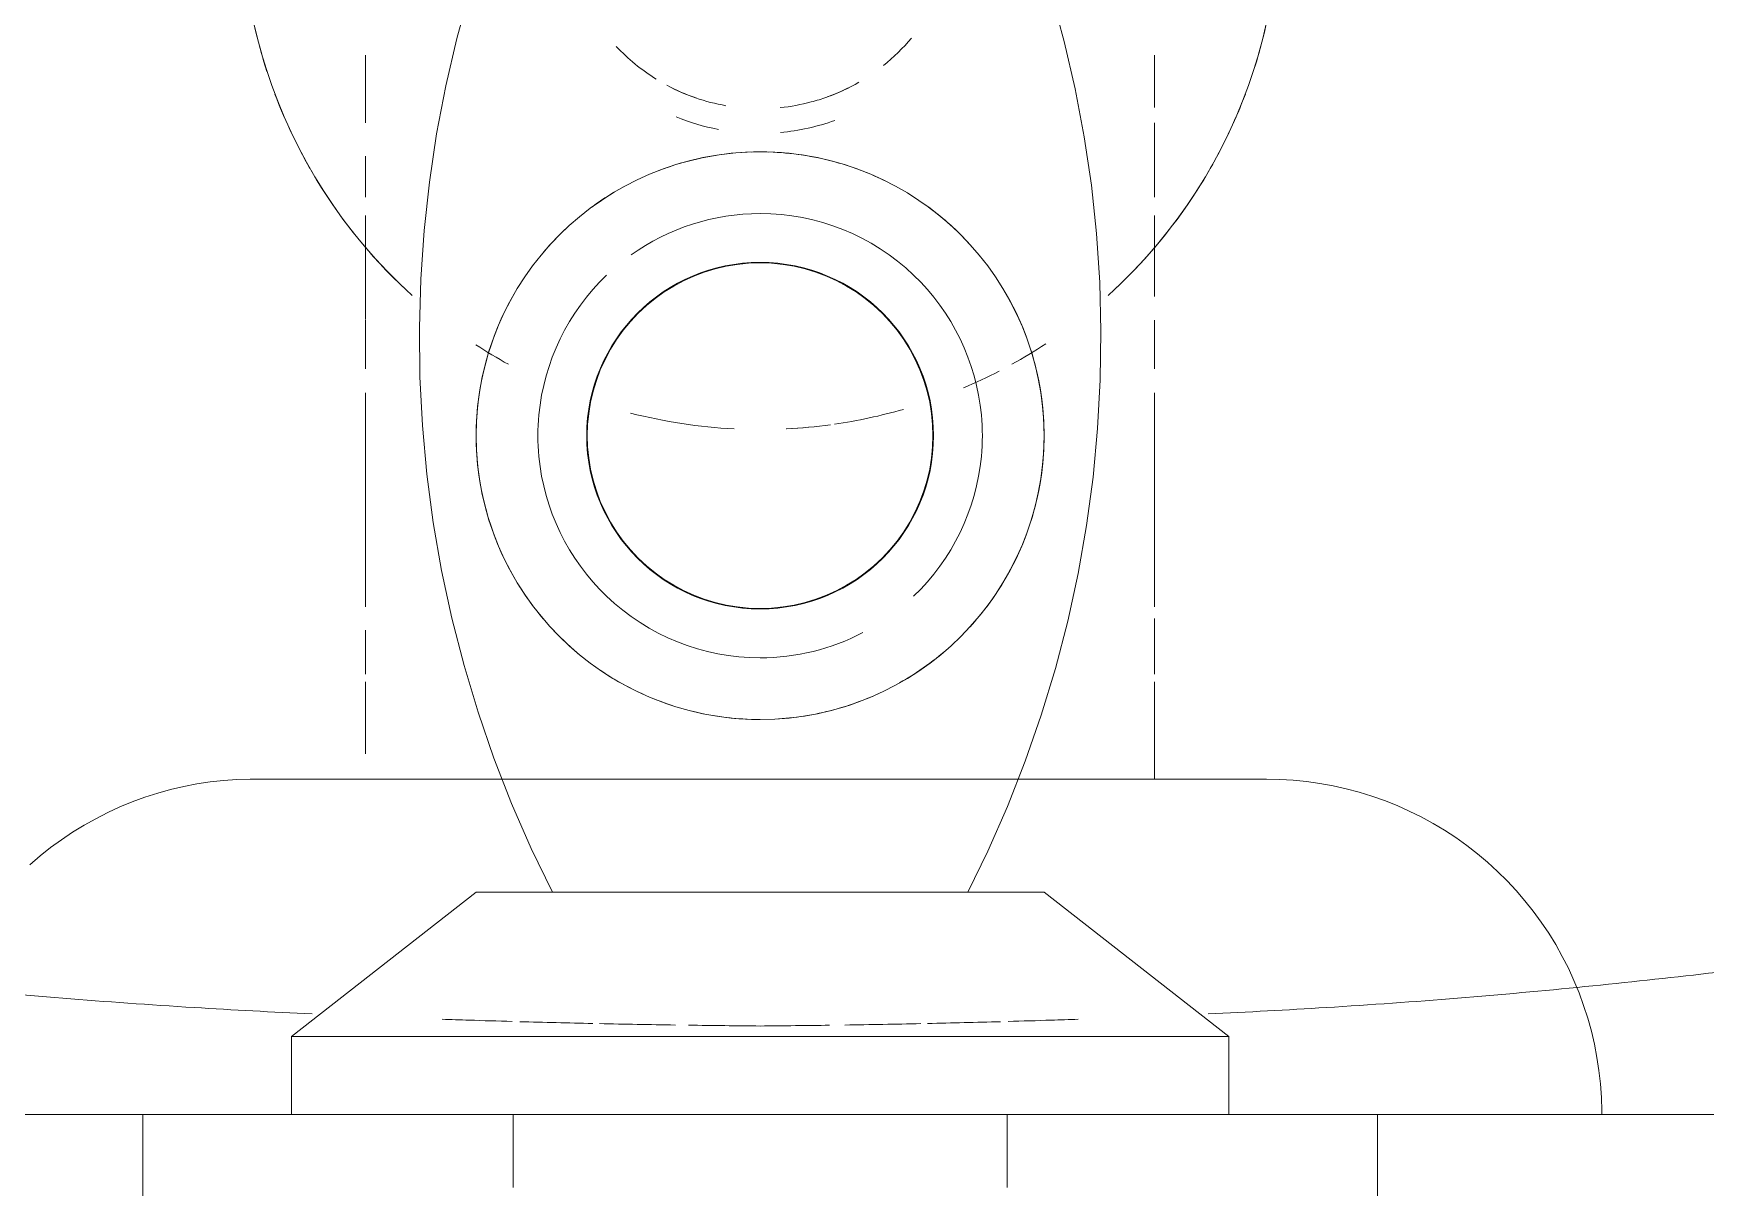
# Model space of a CAD drawing. Header units: millimetres. Extents: x -4000 to 187956, y -58990 to 162485.
# Drawn here: x 79142.4 to 79210.1, y 5546.5 to 5593.3 of the extents above; entities that cross this region are included whole.
import ezdxf

# ---------------------------------------------------------------- set-up
doc = ezdxf.new("R2010")
doc.units = ezdxf.units.MM
for name, color, linetype, lineweight in [('A-FLOR-PATT', 8, 'Continuous', 13), ('A-WALL', 113, 'Continuous', 13), ('P-SANR-FIXT', 6, 'Continuous', 9)]:
    doc.layers.add(name, color=color, linetype=linetype, lineweight=lineweight)

# ---------------------------------------------------------------- blocks, each defined once
blk = doc.blocks.new('C307 - C307-V849-0_000')
at = {"layer": 'P-SANR-FIXT', "color": 252}
for p, q in [((-25, 23.855), (-25, 0)), ((25, 0), (25, 23.855)), ((-10, 2.966), (-10, 0)), ((10, 0), (10, 2.966)), ((0, 0), (-18.977, 0)), ((18.977, 0), (0, 0)), ((-18.977, -3.149), (-13.418, -3.149)), ((13.418, -3.149), (15.778, -3.149)), ((17.532, -3.149), (18.977, -3.149)), ((-9.959, -9), (-8.132, -9)), ((-7.283, -9), (-5.957, -9)), ((-5.52, -9), (-3.158, -9)), ((-2.947, -9), (0, -9)), ((0, -9), (2.191, -9)), ((2.947, -9), (5.52, -9)), ((5.957, -9), (7.283, -9)), ((8.132, -9), (9.959, -9))]:
    blk.add_line(p, q, dxfattribs=at)
at = {"layer": 'P-SANR-FIXT', "color": 254}
for p, q in [((-29.522, 0), (-34.089, 0)), ((-29.522, 0), (-34.089, 0)), ((-25.777, 0), (-29.34, 0)), ((-17.044, 0), (-29.34, 0)), ((-25, 0), (-24.148, 0)), ((-23.463, 0), (-21.651, 0)), ((-20.662, 0), (-17.678, 0)), ((-17.103, 0), (-13.492, 0)), ((-13.657, 0), (-17.044, 0)), ((-10.568, 0), (-13.657, 0)), ((-7.347, 0), (-10.372, 0)), ((-3.702, 0), (-7.262, 0)), ((-6.74, 0), (-5, 0)), ((-5, 0), (-3.382, 0)), ((0, 0), (-2.864, 0)), ((-2.588, 0), (0, 0)), ((4.704, 0), (0, 0)), ((0, 0), (2.588, 0)), ((2.588, 0), (4.308, 0)), ((5, 0), (7.071, 0)), ((7.632, 0), (5.475, 0)), ((8.823, 0), (7.347, 0)), ((13.657, 0), (8.86, 0)), ((13.492, 0), (17.103, 0)), ((17.044, 0), (13.657, 0)), ((29.34, 0), (17.044, 0)), ((17.678, 0), (20.662, 0)), ((21.651, 0), (23.463, 0)), ((24.148, 0), (25, 0)), ((29.34, 0), (25.777, 0)), ((-32.959, -5.425), (-33.166, -4.923)), ((-23.733, -13.196), (-24.258, -13.056)), ((22.813, -13.387), (22.276, -13.469)), ((-13.283, -13.585), (-15.976, -13.585)), ((-12.245, -13.585), (-12.893, -13.585)), ((-11.577, -13.585), (-12.245, -13.585)), ((-10.891, -13.585), (-11.577, -13.585)), ((-9.529, -13.585), (-11.296, -13.585)), ((-10.188, -13.585), (-10.891, -13.585)), ((-9.468, -13.585), (-10.188, -13.585)), ((-9.664, -13.585), (-8.933, -13.585)), ((-8.733, -13.585), (-9.468, -13.585)), ((-8.933, -13.585), (-8.188, -13.585)), ((-8.188, -13.585), (-7.43, -13.585)), ((-7.43, -13.585), (-6.66, -13.585)), ((-3.217, -13.585), (-5.902, -13.585)), ((-5.089, -13.585), (-4.29, -13.585)), ((-3.217, -13.585), (-4.634, -13.585)), ((-4.29, -13.585), (-3.485, -13.585)), ((-3.485, -13.585), (-2.674, -13.585)), ((-2.674, -13.585), (-1.859, -13.585)), ((-1.094, -13.585), (-2.426, -13.585)), ((-1.094, -13.585), (-2.426, -13.585)), ((-1.859, -13.585), (-1.041, -13.585)), ((-1.041, -13.585), (-0.221, -13.585)), ((-0.221, -13.585), (0, -13.585)), ((0.221, -13.585), (0, -13.585)), ((0, -13.585), (0.82, -13.585)), ((1.403, -13.585), (0, -13.585)), ((1.403, -13.585), (0, -13.585)), ((1.041, -13.585), (0.221, -13.585)), ((0.82, -13.585), (1.639, -13.585)), ((1.859, -13.585), (1.041, -13.585)), ((1.639, -13.585), (2.455, -13.585)), ((2.455, -13.585), (3.267, -13.585)), ((3.485, -13.585), (2.674, -13.585)), ((3.267, -13.585), (4.073, -13.585)), ((4.29, -13.585), (3.485, -13.585)), ((4.073, -13.585), (4.874, -13.585)), ((4.874, -13.585), (5.666, -13.585)), ((5.666, -13.585), (6.45, -13.585)), ((6.45, -13.585), (7.223, -13.585)), ((7.223, -13.585), (7.985, -13.585)), ((7.985, -13.585), (8.733, -13.585)), ((8.933, -13.585), (8.188, -13.585)), ((8.733, -13.585), (9.468, -13.585)), ((9.664, -13.585), (8.933, -13.585)), ((10.379, -13.585), (9.664, -13.585)), ((11.296, -13.585), (9.73, -13.585)), ((11.078, -13.585), (10.379, -13.585)), ((11.759, -13.585), (11.078, -13.585)), ((12.422, -13.585), (11.759, -13.585)), ((13.064, -13.585), (12.422, -13.585)), ((15.669, -13.585), (13.283, -13.585)), ((15.976, -13.585), (15.779, -13.585)), ((21.194, -13.567), (20.651, -13.584)), ((-15.976, -37.168), (-15.976, -40.17)), ((15.976, -38.831), (15.976, -37.168)), ((15.976, -42.914), (15.976, -40.17)), ((-15.976, -40.802), (-15.976, -42.914))]:
    blk.add_line(p, q, dxfattribs=at)
at = {"layer": 'P-SANR-FIXT', "color": 50}
for p, q in [((-25, 0), (-24.148, 0)), ((-22.398, 0), (-24.104, 0)), ((-23.463, 0), (-21.651, 0)), ((-17.823, 0), (-21.156, 0)), ((-20.662, 0), (-17.678, 0)), ((-17.103, 0), (-13.492, 0)), ((-13.657, 0), (-17.044, 0)), ((-10.568, 0), (-12.054, 0)), ((-11.803, 0), (-10.34, 0)), ((-11.803, 0), (-10.34, 0)), ((-7.347, 0), (-10.372, 0)), ((-10.144, 0), (-7.098, 0)), ((-10.144, 0), (-7.098, 0)), ((-5.35, 0), (-6.748, 0)), ((-5.35, 0), (-6.731, 0)), ((-6.47, 0), (-5.152, 0)), ((-6.47, 0), (-5.152, 0)), ((-3.507, 0), (-5.215, 0)), ((-3.507, 0), (-5.215, 0)), ((-5.023, 0), (-3.383, 0)), ((-5.023, 0), (-3.383, 0)), ((0, 0), (-2.707, 0)), ((0, 0), (-2.707, 0)), ((-2.681, 0), (-2.588, 0)), ((-2.613, 0), (0, 0)), ((-2.613, 0), (0, 0)), ((4.469, 0), (0, 0)), ((4.469, 0), (0, 0)), ((0, 0), (4.307, 0)), ((0, 0), (4.307, 0)), ((5.152, 0), (6.47, 0)), ((5.152, 0), (6.47, 0)), ((6.731, 0), (5.35, 0)), ((7.347, 0), (5.35, 0)), ((7.098, 0), (8.593, 0)), ((7.098, 0), (8.593, 0)), ((8.823, 0), (7.347, 0)), ((8.631, 0), (12.5, 0)), ((8.631, 0), (12.5, 0)), ((12.771, 0), (8.86, 0)), ((13.492, 0), (17.103, 0)), ((17.044, 0), (13.657, 0)), ((17.678, 0), (20.662, 0)), ((21.156, 0), (17.823, 0)), ((21.651, 0), (23.463, 0)), ((24.104, 0), (22.398, 0)), ((24.148, 0), (25, 0)), ((-7.985, -13.585), (-8.733, -13.585)), ((-2.677, -13.585), (-3.267, -13.585)), ((2.674, -13.585), (1.859, -13.585)), ((5.089, -13.585), (4.29, -13.585))]:
    blk.add_line(p, q, dxfattribs=at)
at = {"layer": 'P-SANR-FIXT', "color": 250}
for p, q in [((-18.977, 0), (-18.977, -3.149)), ((18.977, -3.149), (18.977, 0)), ((-18.977, -3.149), (-11.5, -9)), ((-18.977, -3.149), (0, -3.149)), ((0, -3.149), (18.977, -3.149)), ((11.5, -9), (18.977, -3.149)), ((-11.5, -9), (0, -9)), ((0, -9), (11.5, -9))]:
    blk.add_line(p, q, dxfattribs=at)
at = {"layer": 'P-SANR-FIXT', "color": 253}
for p, q in [((-7.632, 0), (-13.418, 0)), ((-10, 0), (-7.071, 0)), ((-10, 0), (-7.071, 0)), ((-6.74, 0), (-3.382, 0)), ((-2.681, 0), (4.308, 0)), ((5, 0), (8.576, 0)), ((7.071, 0), (8.576, 0)), ((13.418, 0), (7.632, 0)), ((8.66, 0), (10, 0)), ((8.66, 0), (10, 0)), ((-13.418, -3.149), (-4.704, -3.149)), ((-2.961, -3.149), (0, -3.149)), ((0, -3.149), (13.418, -3.149)), ((-7.971, -9), (-6.261, -9)), ((-7.283, -9), (-5.957, -9)), ((-5.75, -9), (-4.325, -9)), ((-5.52, -9), (-4.231, -9)), ((-2.203, -9), (0, -9)), ((-2.191, -9), (0, -9)), ((0, -9), (2.191, -9)), ((0, -9), (2.203, -9)), ((2.947, -9), (5.52, -9)), ((2.976, -9), (5.75, -9)), ((5.957, -9), (7.283, -9)), ((6.261, -9), (7.971, -9)), ((-15.976, -13.585), (-15.976, -17.532)), ((-13.154, -13.585), (-15.976, -13.585)), ((-9.529, -13.585), (-11.296, -13.585)), ((11.296, -13.585), (9.73, -13.585)), ((15.976, -13.585), (13.154, -13.585)), ((20.651, -13.584), (20.504, -13.585)), ((15.976, -17.532), (15.976, -14.615)), ((-15.976, -17.832), (-15.976, -20.098)), ((15.976, -19.62), (15.976, -17.832)), ((-15.976, -20.568), (-15.976, -29.239)), ((15.976, -29.239), (15.976, -20.568)), ((-15.976, -30.203), (-15.976, -32.174)), ((15.976, -32.174), (15.976, -30.203)), ((15.976, -36.418), (15.976, -32.202)), ((-15.976, -33.134), (-15.976, -36.418))]:
    blk.add_line(p, q, dxfattribs=at)
at = {"layer": 'P-SANR-FIXT', "color": 253, "flags": 128}
for points in [[(-33.166, -4.923), (-33.352, -4.412), (-33.518, -3.895), (-33.664, -3.371), (-33.788, -2.842), (-33.891, -2.309), (-33.973, -1.772), (-34.033, -1.232), (-34.071, -0.69), (-34.088, -0.147), (-34.089, 0)], [(29.571, -10.116), (29.16, -10.47), (28.734, -10.808), (28.295, -11.129), (27.844, -11.431), (27.381, -11.716), (26.907, -11.981), (26.423, -12.228), (25.929, -12.455), (25.426, -12.662), (24.916, -12.848), (24.399, -13.015), (23.875, -13.16), (23.346, -13.284), (22.813, -13.387)], [(-24.258, -13.056), (-24.777, -12.895), (-25.289, -12.714), (-25.794, -12.513), (-26.29, -12.291), (-26.777, -12.05), (-27.254, -11.789), (-27.72, -11.51), (-28.174, -11.212), (-28.617, -10.896), (-29.046, -10.563), (-29.462, -10.213), (-29.863, -9.847), (-30.249, -9.465), (-30.62, -9.067), (-30.974, -8.656), (-31.312, -8.23), (-31.633, -7.791), (-31.935, -7.34), (-32.22, -6.877), (-32.485, -6.403), (-32.732, -5.919), (-32.959, -5.425)], [(-20.504, -13.585), (-21.047, -13.574), (-21.59, -13.541), (-22.13, -13.487), (-22.668, -13.411), (-23.203, -13.314), (-23.733, -13.196)], [(22.276, -13.469), (21.736, -13.529), (21.194, -13.567)], [(-20.504, -13.585), (-20.487, -13.585), (-20.438, -13.585), (-20.356, -13.585), (-20.242, -13.585), (-20.095, -13.585), (-19.916, -13.585), (-19.705, -13.585), (-19.463, -13.585), (-19.19, -13.585), (-18.885, -13.585), (-18.551, -13.585), (-18.187, -13.585), (-17.794, -13.585), (-17.372, -13.585), (-16.923, -13.585), (-16.446, -13.585), (-15.943, -13.585), (-15.415, -13.585), (-14.862, -13.585), (-14.285, -13.585), (-13.686, -13.585), (-13.064, -13.585), (-12.422, -13.585), (-11.759, -13.585), (-11.078, -13.585), (-10.379, -13.585), (-9.664, -13.585)], [(-12.893, -13.585), (-13.52, -13.585), (-14.126, -13.585), (-14.709, -13.585), (-15.268, -13.585), (-15.803, -13.585), (-16.313, -13.585), (-16.797, -13.585), (-17.253, -13.585), (-17.683, -13.585), (-18.084, -13.585), (-18.456, -13.585), (-18.798, -13.585), (-19.11, -13.585), (-19.392, -13.585), (-19.643, -13.585), (-19.862, -13.585), (-20.05, -13.585), (-20.206, -13.585), (-20.329, -13.585), (-20.419, -13.585), (-20.477, -13.585), (-20.503, -13.585)], [(9.468, -13.585), (10.188, -13.585), (10.891, -13.585), (11.577, -13.585), (12.245, -13.585), (12.893, -13.585), (13.52, -13.585), (14.126, -13.585), (14.709, -13.585), (15.268, -13.585), (15.803, -13.585), (16.313, -13.585), (16.797, -13.585), (17.253, -13.585), (17.683, -13.585), (18.084, -13.585), (18.456, -13.585), (18.798, -13.585), (19.11, -13.585), (19.392, -13.585), (19.643, -13.585), (19.862, -13.585), (20.05, -13.585), (20.206, -13.585), (20.329, -13.585), (20.419, -13.585), (20.477, -13.585), (20.503, -13.585)], [(20.504, -13.585), (20.487, -13.585), (20.438, -13.585), (20.356, -13.585), (20.242, -13.585), (20.095, -13.585), (19.916, -13.585), (19.705, -13.585), (19.463, -13.585), (19.19, -13.585), (18.885, -13.585), (18.551, -13.585), (18.187, -13.585), (17.794, -13.585), (17.372, -13.585), (16.923, -13.585), (16.446, -13.585), (15.943, -13.585), (15.415, -13.585), (14.862, -13.585), (14.285, -13.585), (13.686, -13.585), (13.064, -13.585)]]:
    blk.add_lwpolyline(points, dxfattribs=at)
at = {"layer": 'P-SANR-FIXT', "color": 250, "flags": 128}
for points in [[(-11.205, -47.267), (-11.8, -45.383), (-12.319, -43.475), (-12.761, -41.549), (-13.126, -39.607), (-13.414, -37.651), (-13.622, -35.686), (-13.752, -33.713), (-13.803, -31.737), (-13.775, -29.761), (-13.668, -27.787), (-13.482, -25.82), (-13.218, -23.861), (-12.875, -21.914), (-12.455, -19.983), (-11.958, -18.07), (-11.385, -16.178), (-10.736, -14.311), (-10.014, -12.471), (-9.219, -10.662), (-8.41, -9)], [(8.41, -9), (9.272, -10.778), (10.063, -12.59), (10.781, -14.432), (11.424, -16.3), (11.993, -18.194), (12.485, -20.108), (12.9, -22.04), (13.237, -23.988), (13.497, -25.947), (13.678, -27.916), (13.779, -29.889), (13.802, -31.866), (13.746, -33.842), (13.611, -35.814), (13.397, -37.779), (13.105, -39.733), (12.735, -41.675), (12.287, -43.6), (11.763, -45.506), (11.163, -47.389)]]:
    blk.add_lwpolyline(points, dxfattribs=at)
at = {"layer": 'P-SANR-FIXT', "color": 254, "flags": 128}
for points in [[(-3.267, -13.585), (-4.073, -13.585), (-4.874, -13.585), (-5.666, -13.585), (-6.45, -13.585), (-7.223, -13.585), (-7.985, -13.585)], [(-6.66, -13.585), (-5.879, -13.585), (-5.089, -13.585)], [(0, -13.585), (-0.82, -13.585), (-1.639, -13.585), (-2.455, -13.585), (-2.677, -13.585)], [(6.66, -13.585), (5.879, -13.585), (5.089, -13.585)], [(8.188, -13.585), (7.43, -13.585), (6.66, -13.585)]]:
    blk.add_lwpolyline(points, dxfattribs=at)
at = {"layer": 'P-SANR-FIXT', "color": 250}
for centre, radius, start, end in [((0, -27.5), 11.5, 90, 270), ((0, -27.5), 11.5, 270, 90), ((0, -27.5), 9, 90, 117.56864), ((0, -27.5), 9, 90, 117.56864), ((0, -27.5), 9, 46.30509, 90), ((0, -27.5), 9, 46.30509, 90), ((0, -27.5), 7.022, 90, 270), ((0, -27.5), 7.022, 270, 90), ((0, -27.5), 9, 174.64349, 185.35651), ((0, -27.5), 9, 174.64349, 185.35651), ((0, -27.5), 9, 354.64349, 5.35651), ((0, -27.5), 9, 354.64349, 5.35651), ((0, -48.75), 21, 132.17111, 192.26173), ((0, -48.75), 21, 347.73465, 47.83006), ((0, -27.5), 9, 226.30509, 270), ((0, -27.5), 9, 226.30509, 270), ((0, -27.5), 9, 270, 305.52718), ((0, -27.5), 9, 270, 305.52718)]:
    blk.add_arc(centre, radius, start, end, dxfattribs=at)
at = {"layer": 'P-SANR-FIXT', "color": 253}
for centre, radius, start, end in [((0, -27.5), 11.5, 92.93685, 105.03281), ((0, -27.5), 11.5, 76.16411, 90), ((0, -27.5), 11.5, 106.12759, 114.32277), ((0, -27.5), 11.5, 55.88224, 72.7285), ((0, -27.5), 11.5, 119.3947, 132.36024), ((0, -27.5), 11.5, 43.39928, 50.92246), ((0, -27.5), 11.5, 137.66242, 149.01674), ((0, -27.5), 11.5, 31.86405, 40.18998), ((0, -27.5), 7, 90, 150), ((0, -27.5), 7, 30, 90), ((0, -27.5), 11.5, 150, 210), ((0, -27.5), 11.5, 330, 30), ((0, -48.75), 21, 98.22937, 106.03614), ((0, -48.75), 21, 92.88843, 97.80749), ((0, -48.75), 21, 75.53517, 87.11157), ((0, -48.75), 21, 113.1077, 117.44865), ((0, -27.5), 7, 210, 270), ((0, -27.5), 7, 270, 330), ((0, -48.75), 21, 132.96542, 149.85791), ((0, -48.75), 21, 30.14209, 47.03458), ((0, -27.5), 11.5, 312.91003, 319.95545), ((0, -27.5), 11.5, 222.34916, 233.5957), ((0, -27.5), 11.5, 297.71851, 306.36025), ((0, -27.5), 11.5, 243.57904, 253.87241), ((0, -48.75), 21, 150.24082, 159.34664), ((0, -27.5), 11.5, 253.89105, 267.40312), ((0, -27.5), 11.5, 272.59688, 290.92131), ((0, -48.75), 21, 20.65336, 29.75918), ((0, -27.5), 11.5, 268.23529, 270), ((0, -48.75), 8, 109.7146, 119.49626), ((0, -48.75), 8, 95.86499, 105), ((0, -48.75), 8, 61.84941, 71.32298), ((0, -48.75), 21, 162, 180), ((0, -48.75), 21, 0, 18)]:
    blk.add_arc(centre, radius, start, end, dxfattribs=at)
at = {"layer": 'P-SANR-FIXT', "color": 252}
for centre, radius, start, end in [((0, -27.5), 9, 133.69491, 174.64349), ((0, -27.5), 9, 133.69491, 174.64349), ((0, -27.5), 9, 5.35651, 46.30509), ((0, -27.5), 9, 5.35651, 46.30509), ((0, -27.5), 7, 150, 210), ((0, -27.5), 7, 330, 30), ((0, -27.5), 9, 185.35651, 226.30509), ((0, -27.5), 9, 185.35651, 226.30509), ((0, -27.5), 9, 313.69491, 354.64349), ((0, -27.5), 9, 313.69491, 354.64349), ((0, -48.75), 21, 119.04645, 123.4129), ((0, -48.75), 21, 56.75911, 60.95355), ((0, -48.75), 9, 95.24512, 109.64591), ((0, -48.75), 9, 67.77174, 79.17823)]:
    blk.add_arc(centre, radius, start, end, dxfattribs=at)
at = {"layer": 'P-SANR-FIXT', "color": 254}
for centre, radius, start, end in [((0, -48.75), 21, 98.22937, 106.03614), ((0, -48.75), 21, 92.94369, 97.80749), ((0, -48.75), 21, 75.53517, 87.11157), ((0, -48.75), 21, 113.1077, 117.44865), ((0, -48.75), 21, 119.04645, 123.4129), ((0, -48.75), 21, 56.75911, 60.95355), ((0, -27.5), 11.5, 270, 271.76471), ((0, -48.75), 8, 105, 109.7146)]:
    blk.add_arc(centre, radius, start, end, dxfattribs=at)
at = {"layer": 'P-SANR-FIXT', "color": 252}
for points, knots in [([(-13.761, 0), (-14.404, 0), (-15.872, 0), (-18.13, 0), (-20.53, 0), (-22.881, 0), (-25.948, 0), (-29.661, 0), (-33.224, 0), (-35.989, 0), (-38.703, 0), (-41.976, 0), (-45.718, 0), (-49.305, 0), (-52.773, 0), (-56.114, 0), (-60.368, 0), (-71.424, 0), (-86.209, 0), (-99.721, 0), (-104.576, 0), (-105.935, 0)], [-0.9346148, -0.9346148, -0.9346148, -0.9346148, -0.925, -0.9125, -0.9, -0.8875, -0.875, -0.85, -0.825, -0.8125, -0.8, -0.775, -0.75, -0.725, -0.7, -0.675, -0.65, -0.6, -0.4, -0.2, 0, 0, 0, 0]), ([(-13.761, 0), (-14.404, 0), (-15.872, 0), (-18.13, 0), (-20.53, 0), (-22.881, 0), (-25.948, 0), (-29.661, 0), (-33.224, 0), (-35.989, 0), (-38.703, 0), (-41.976, 0), (-45.718, 0), (-49.305, 0), (-52.773, 0), (-56.114, 0), (-60.368, 0), (-71.424, 0), (-86.209, 0), (-99.721, 0), (-104.576, 0), (-105.935, 0)], [-0.9346148, -0.9346148, -0.9346148, -0.9346148, -0.925, -0.9125, -0.9, -0.8875, -0.875, -0.85, -0.825, -0.8125, -0.8, -0.775, -0.75, -0.725, -0.7, -0.675, -0.65, -0.6, -0.4, -0.2, 0, 0, 0, 0]), ([(105.935, 0), (104.576, 0), (99.721, 0), (86.209, 0), (71.424, 0), (60.368, 0), (56.114, 0), (52.773, 0), (49.305, 0), (45.718, 0), (42.599, 0), (40.014, 0), (38.024, 0), (35.989, 0), (33.224, 0), (29.661, 0), (25.948, 0), (22.881, 0), (20.53, 0), (18.13, 0), (15.872, 0), (14.404, 0), (13.761, 0)], [-1, -1, -1, -1, -0.8, -0.6, -0.4, -0.35, -0.325, -0.3, -0.275, -0.25, -0.225, -0.2125, -0.2, -0.1875, -0.175, -0.15, -0.125, -0.1125, -0.1, -0.0875, -0.075, -0.0653852, -0.0653852, -0.0653852, -0.0653852]), ([(105.935, 0), (104.576, 0), (99.721, 0), (86.209, 0), (71.424, 0), (60.368, 0), (56.114, 0), (52.773, 0), (49.305, 0), (45.718, 0), (42.599, 0), (40.014, 0), (38.024, 0), (35.989, 0), (33.224, 0), (29.661, 0), (25.948, 0), (22.881, 0), (20.53, 0), (18.13, 0), (15.872, 0), (14.404, 0), (13.761, 0)], [-1, -1, -1, -1, -0.8, -0.6, -0.4, -0.35, -0.325, -0.3, -0.275, -0.25, -0.225, -0.2125, -0.2, -0.1875, -0.175, -0.15, -0.125, -0.1125, -0.1, -0.0875, -0.075, -0.0653852, -0.0653852, -0.0653852, -0.0653852]), ([(-12.882, -3.854), (-12.516, -3.842), (-11.575, -3.81), (-10.627, -3.781), (-10.046, -3.764)], [-0.05480691, -0.05480691, -0.05480691, -0.05480691, -0.05, -0.04245581, -0.04245581, -0.04245581, -0.04245581]), ([(10.046, -3.764), (10.627, -3.781), (11.575, -3.81), (12.516, -3.842), (12.882, -3.854)], [-0.95754419, -0.95754419, -0.95754419, -0.95754419, -0.95, -0.94519309, -0.94519309, -0.94519309, -0.94519309])]:
    blk.add_open_spline(points, degree=3, knots=knots, dxfattribs=at)
at = {"layer": 'P-SANR-FIXT', "color": 254}
for points, knots in [([(-38.256, 0), (-36.75, 0), (-31.695, 0), (-26.479, 0), (-22.797, 0)], [-0.19075374, -0.19075374, -0.19075374, -0.19075374, -0.16666667, -0.11111111, -0.11111111, -0.11111111, -0.11111111]), ([(-38.256, 0), (-36.75, 0), (-31.695, 0), (-26.479, 0), (-22.797, 0)], [-0.19075374, -0.19075374, -0.19075374, -0.19075374, -0.16666667, -0.11111111, -0.11111111, -0.11111111, -0.11111111]), ([(-13.606, 0), (-12.937, 0), (-11.889, 0), (-10.836, 0), (-10.455, 0)], [-0.06540021, -0.06540021, -0.06540021, -0.06540021, -0.05555556, -0.05001144, -0.05001144, -0.05001144, -0.05001144]), ([(-13.606, 0), (-12.937, 0), (-11.889, 0), (-10.836, 0), (-10.455, 0)], [-0.06540021, -0.06540021, -0.06540021, -0.06540021, -0.05555556, -0.05001144, -0.05001144, -0.05001144, -0.05001144]), ([(13.609, 0), (13.886, 0), (16.991, 0), (20.052, 0), (22.81, 0)], [-0.9346285, -0.9346285, -0.9346285, -0.9346285, -0.93055556, -0.88888889, -0.88888889, -0.88888889, -0.88888889]), ([(13.609, 0), (13.886, 0), (16.991, 0), (20.052, 0), (22.81, 0)], [-0.9346285, -0.9346285, -0.9346285, -0.9346285, -0.93055556, -0.88888889, -0.88888889, -0.88888889, -0.88888889]), ([(22.81, 0), (24.649, 0), (28.757, 0), (35.063, 0), (40.282, 0), (43.216, 0), (44.047, 0)], [-0.8888889, -0.8888889, -0.8888889, -0.8888889, -0.8611111, -0.8263889, -0.7916667, -0.7777778, -0.7777778, -0.7777778, -0.7777778]), ([(22.81, 0), (24.649, 0), (28.757, 0), (35.063, 0), (40.282, 0), (43.216, 0), (44.047, 0)], [-0.8888889, -0.8888889, -0.8888889, -0.8888889, -0.8611111, -0.8263889, -0.7916667, -0.7777778, -0.7777778, -0.7777778, -0.7777778])]:
    blk.add_open_spline(points, degree=3, knots=knots, dxfattribs=at)
for points in [[(-22.797, 0), (-19.768, 0), (-16.709, 0), (-13.606, 0)], [(-22.797, 0), (-19.768, 0), (-16.709, 0), (-13.606, 0)], [(-10.258, 0), (-9.256, 0), (-8.25, 0), (-7.24, 0)], [(-10.258, 0), (-9.256, 0), (-8.25, 0), (-7.24, 0)], [(-5.414, 0), (-5.96, 0), (-6.503, 0), (-7.042, 0)], [(-5.414, 0), (-5.96, 0), (-6.503, 0), (-7.042, 0)], [(-3.562, 0), (-4.137, 0), (-4.71, 0), (-5.279, 0)], [(-3.562, 0), (-4.137, 0), (-4.71, 0), (-5.279, 0)], [(0, 0), (-0.926, 0), (-1.845, 0), (-2.755, 0)], [(0, 0), (-0.926, 0), (-1.845, 0), (-2.755, 0)], [(4.529, 0), (3.041, 0), (1.532, 0), (0, 0)], [(4.529, 0), (3.041, 0), (1.532, 0), (0, 0)], [(7.413, 0), (6.751, 0), (6.085, 0), (5.414, 0)], [(7.413, 0), (6.751, 0), (6.085, 0), (5.414, 0)], [(7.239, 0), (9.383, 0), (11.506, 0), (13.609, 0)], [(7.239, 0), (9.383, 0), (11.506, 0), (13.609, 0)]]:
    blk.add_open_spline(points, degree=3, dxfattribs=at)
at = {"layer": 'P-SANR-FIXT', "color": 253}
for points in [[(-10.64, 0), (-11.692, 0), (-12.733, 0), (-13.761, 0)], [(-10.64, 0), (-11.692, 0), (-12.733, 0), (-13.761, 0)], [(-7.413, 0), (-8.433, 0), (-9.443, 0), (-10.442, 0)], [(-7.413, 0), (-8.433, 0), (-9.443, 0), (-10.442, 0)], [(-1.428, -3.595), (-0.953, -3.589), (-0.477, -3.584), (0, -3.58)], [(0, -3.58), (0.477, -3.584), (0.953, -3.589), (1.428, -3.595)]]:
    blk.add_open_spline(points, degree=3, dxfattribs=at)
at = {"layer": 'P-SANR-FIXT', "color": 50}
for points in [[(-6.873, 0), (-6.339, 0), (-5.804, 0), (-5.268, 0)], [(-6.873, 0), (-6.339, 0), (-5.804, 0), (-5.268, 0)], [(-5.135, 0), (-4.576, 0), (-4.015, 0), (-3.453, 0)], [(-5.135, 0), (-4.576, 0), (-4.015, 0), (-3.453, 0)], [(-2.667, 0), (-1.781, 0), (-0.892, 0), (0, 0)], [(-2.667, 0), (-1.781, 0), (-0.892, 0), (0, 0)], [(0, 0), (1.476, 0), (2.942, 0), (4.399, 0)], [(0, 0), (1.476, 0), (2.942, 0), (4.399, 0)], [(5.268, 0), (5.927, 0), (6.584, 0), (7.239, 0)], [(5.268, 0), (5.927, 0), (6.584, 0), (7.239, 0)]]:
    blk.add_open_spline(points, degree=3, dxfattribs=at)
at = {"layer": 'P-SANR-FIXT', "color": 253}
blk.add_open_spline([(13.761, 0), (12.733, 0), (10.641, 0), (8.501, 0), (7.413, 0)], degree=3, knots=[-0.06538525, -0.06538525, -0.06538525, -0.06538525, -0.05, -0.03445572, -0.03445572, -0.03445572, -0.03445572], dxfattribs=at)
blk.add_open_spline([(13.761, 0), (12.733, 0), (10.641, 0), (8.501, 0), (7.413, 0)], degree=3, knots=[-0.06538525, -0.06538525, -0.06538525, -0.06538525, -0.05, -0.03445572, -0.03445572, -0.03445572, -0.03445572], dxfattribs=at)
at = {"layer": 'P-SANR-FIXT', "color": 252}
for points in [[(-9.733, -3.756), (-8.756, -3.728), (-7.772, -3.704), (-6.781, -3.683)], [(-6.506, -3.677), (-5.489, -3.655), (-4.464, -3.637), (-3.433, -3.621)], [(-2.81, -3.612), (-2.35, -3.606), (-1.89, -3.6), (-1.428, -3.595)], [(1.428, -3.595), (1.922, -3.6), (2.415, -3.606), (2.907, -3.613)], [(3.433, -3.621), (4.464, -3.637), (5.489, -3.655), (6.506, -3.677)], [(6.781, -3.683), (7.772, -3.704), (8.756, -3.728), (9.733, -3.756)], [(-2.718, -41.226), (-3.163, -41.387), (-3.593, -41.587), (-4.002, -41.823)], [(3.776, -41.697), (3.03, -41.298), (2.22, -41.018), (1.388, -40.871)], [(5.828, -43.272), (5.35, -42.764), (4.806, -42.318), (4.213, -41.95)], [(-4.995, -42.501), (-5.409, -42.832), (-5.791, -43.205), (-6.131, -43.611)]]:
    blk.add_open_spline(points, degree=3, dxfattribs=at)
at = {"layer": 'P-SANR-FIXT', "color": 250}
for points, knots in [([(-147.158, -53.548), (-141.715, -47.207), (-129.301, -35.807), (-110.04, -24.615), (-92.235, -17.39), (-80.045, -13.582), (-70.877, -11.275), (-65.448, -10.056), (-61.248, -9.203), (-56.941, -8.397), (-52.536, -7.633), (-48.753, -7.046), (-45.649, -6.609), (-43.276, -6.3), (-40.864, -6.004), (-37.602, -5.618), (-33.432, -5.166), (-28.273, -4.692), (-23.175, -4.329), (-19.755, -4.147), (-18.14, -4.07)], [-1, -1, -1, -1, -0.8, -0.6, -0.5, -0.4, -0.35, -0.325, -0.3, -0.275, -0.25, -0.225, -0.2125, -0.2, -0.1875, -0.175, -0.15, -0.125, -0.1, -0.07818, -0.07818, -0.07818, -0.07818]), ([(18.14, -4.07), (19.755, -4.147), (23.175, -4.329), (28.273, -4.692), (33.432, -5.166), (37.602, -5.618), (40.864, -6.004), (44.081, -6.399), (47.997, -6.927), (52.535, -7.633), (56.941, -8.397), (61.248, -9.203), (65.448, -10.056), (70.877, -11.275), (85.281, -14.901), (106.179, -22.375), (129.304, -35.807), (141.715, -47.207), (147.158, -53.548)], [-0.92182, -0.92182, -0.92182, -0.92182, -0.9, -0.875, -0.85, -0.825, -0.8125, -0.8, -0.775, -0.75, -0.725, -0.7, -0.675, -0.65, -0.6, -0.4, -0.2, 0, 0, 0, 0])]:
    blk.add_open_spline(points, degree=3, knots=knots, dxfattribs=at)
blk = doc.blocks.new('CMF2_NHAXUONG_A_rvt-1-0_000')
at = {"layer": 'A-FLOR-PATT', "lineweight": 9}
h = blk.add_hatch(dxfattribs=at)
h.set_pattern_fill('FP_26', color=252, style=0, pattern_type=2)
h.set_pattern_definition([(270, (159525.1, 137899.7), (600, 4e-14), []), (0, (159525.1, 137899.7), (0, 600), [])])
h.paths.add_polyline_path([(153350, 499.644), (154799.885, 499.644), (154799.885, 5749.543), (153550, 5749.543), (153550, 4899.284), (153349.786, 4899.284), (153349.988, 751.936)])
h.paths.add_polyline_path([(160850.157, 499.644), (165000.003, 499.645), (165000.003, 999.284), (165499.791, 999.284), (165499.791, 1749.492), (160850.156, 1749.492), (160850.156, 751.936)])
h.paths.add_polyline_path([(161612.4, 692.627), (161106.489, 692.627), (161106.489, 1295.25), (161612.4, 1295.25), (161612.4, 751.936)])
h.paths.add_polyline_path([(162656.18, 692.627), (162150.269, 692.627), (162150.269, 1295.25), (162656.18, 1295.25), (162656.18, 751.936)])
h.paths.add_polyline_path([(164268.709, 692.627), (164268.709, 1295.25), (164774.62, 1295.25), (164774.62, 692.627)])
h.paths.add_polyline_path([(163221.931, 692.627), (163221.931, 1295.25), (163727.842, 1295.25), (163727.842, 692.627)])
h.paths.add_polyline_path([(153537.165, 761.691), (153537.165, 1267.602), (154139.788, 1267.602), (154139.788, 761.691), (153612.161, 761.691)])
h.paths.add_polyline_path([(153537.165, 1846.694), (153537.165, 2352.605), (154139.788, 2352.605), (154139.788, 1846.694), (153612.161, 1846.694)])
h.paths.add_polyline_path([(154139.788, 2871.695), (153537.165, 2871.695), (153537.165, 3377.606), (154139.788, 3377.606), (154139.788, 2941.996)])
h.paths.add_polyline_path([(162682.148, 3699.387), (165499.791, 3699.387), (165499.791, 4949.583), (162649.885, 4949.583), (162649.885, 3699.387)])
h.paths.add_polyline_path([(154139.788, 3896.695), (153537.165, 3896.695), (153537.165, 4402.606), (154139.788, 4402.036), (154139.788, 3964.028)])
h.paths.add_polyline_path([(163957.628, 4154.6), (163821.929, 4154.6), (163821.929, 4757.224), (164327.841, 4757.224), (164327.841, 4154.6), (164099.332, 4154.6)])
h.paths.add_polyline_path([(164771.929, 4154.6), (164771.929, 4757.224), (165277.841, 4757.224), (165277.841, 4154.6), (164949.663, 4154.6)])
h.paths.add_polyline_path([(153895.605, 4921.695), (153737.165, 4921.695), (153737.165, 5427.606), (154339.788, 5427.606), (154339.788, 4921.695), (154179.049, 4921.695)])
h.paths.add_polyline_path([(78549.786, 5349.515), (80774.786, 5349.515), (80774.786, 6362.015), (78549.786, 6362.015), (78549.786, 5424.086)])
h.paths.add_polyline_path([(80974.786, 5349.515), (82224.786, 5349.515), (82224.786, 7249.515), (80974.786, 7249.515), (80974.786, 5424.086)])
h.paths.add_polyline_path([(80587.163, 5565.672), (79984.54, 5565.672), (79984.54, 6071.583), (80587.163, 6071.583), (80587.163, 5716.098)])
h.paths.add_polyline_path([(81335.707, 5565.672), (81163.493, 5565.672), (81163.493, 6071.583), (81766.117, 6071.583), (81766.117, 5565.672), (81619.151, 5565.672)])
h.paths.add_polyline_path([(81163.493, 6528.172), (81163.493, 7034.083), (81766.117, 7034.083), (81766.117, 6528.172), (81619.151, 6528.172)])
h.paths.add_polyline_path([(556.135, 15799.636), (4199.776, 15799.636), (4199.776, 17049.644), (499.788, 17049.644), (499.788, 15799.636)])
h.paths.add_polyline_path([(1621.825, 15990.167), (1621.825, 16592.791), (2127.736, 16592.791), (2127.736, 15990.167), (1689.883, 15990.167)])
h.paths.add_polyline_path([(2681.914, 15990.167), (2546.825, 15990.167), (2546.825, 16592.791), (3052.736, 16592.791), (3052.736, 15990.167), (2823.632, 15990.167)])
h.paths.add_polyline_path([(3673.945, 15990.167), (3471.825, 15990.167), (3471.825, 16592.791), (3977.736, 16592.791), (3977.736, 15990.167), (3815.663, 15990.167)])
h.paths.add_polyline_path([(4199.781, 18499.578), (4199.781, 19749.577), (499.788, 19749.577), (499.788, 18499.578), (3957.38, 18499.578)])
h.paths.add_polyline_path([(2546.825, 18954.693), (2546.825, 19557.317), (3052.736, 19557.317), (3052.736, 18954.693), (2823.632, 18954.693)])
h.paths.add_polyline_path([(1973.318, 18954.693), (1621.825, 18954.693), (1621.825, 19557.317), (2127.736, 19557.317), (2127.736, 18954.693)])
h.paths.add_polyline_path([(1202.736, 18954.693), (696.825, 18954.693), (696.825, 19557.317), (1202.736, 19557.317), (1202.736, 19148.524)])
h.paths.add_polyline_path([(1689.883, 19949.578), (4199.783, 19949.578), (4199.783, 21199.578), (499.788, 21199.578), (499.788, 19949.578), (1123.009, 19949.578)])
h.paths.add_polyline_path([(696.825, 20137.564), (696.825, 20740.188), (1202.736, 20740.188), (1202.736, 20137.564), (839.57, 20137.564)])
h.paths.add_polyline_path([(3471.825, 20137.564), (3471.825, 20740.188), (3977.736, 20740.188), (3977.736, 20137.564), (3673.945, 20137.564)])
h.paths.add_polyline_path([(2127.736, 20137.564), (1621.825, 20137.564), (1621.825, 20740.188), (2127.736, 20740.188), (2127.736, 20170.556)])
h.paths.add_polyline_path([(3052.736, 20137.564), (2546.825, 20137.564), (2546.825, 20740.188), (3052.736, 20740.188), (3052.736, 20170.556)])
h.paths.add_polyline_path([(163249.036, 76099.642), (165500.212, 76099.642), (165500.212, 77349.642), (161850.214, 77349.642), (161850.214, 76099.642), (162682.148, 76099.642)])
h.paths.add_polyline_path([(1689.883, 76099.642), (4149.786, 76099.642), (4149.786, 77349.642), (499.788, 77349.642), (499.788, 76099.642), (1123.009, 76099.642)])
h.paths.add_polyline_path([(2590.581, 76552.257), (2590.581, 77154.88), (3096.493, 77154.88), (3096.493, 76552.257), (2681.914, 76552.257)])
h.paths.add_polyline_path([(1831.601, 76552.257), (1653.082, 76552.257), (1653.082, 77154.88), (2158.993, 77154.88), (2158.993, 76552.257), (1973.318, 76552.257)])
h.paths.add_polyline_path([(715.582, 76552.257), (715.582, 77154.88), (1221.493, 77154.88), (1221.493, 76552.257), (839.57, 76552.257)])
h.paths.add_polyline_path([(3815.663, 76552.257), (3528.081, 76552.257), (3528.081, 77154.88), (4033.992, 77154.88), (4033.992, 76552.257), (3957.38, 76552.257)])
h.paths.add_polyline_path([(163957.628, 76557.26), (163881.007, 76557.26), (163881.007, 77159.883), (164386.918, 77159.883), (164386.918, 76557.26), (164099.332, 76557.26)])
h.paths.add_polyline_path([(165091.385, 76557.26), (164797.257, 76557.26), (164797.257, 77159.883), (165303.168, 77159.883), (165303.168, 76557.26), (165233.107, 76557.26)])
h.paths.add_polyline_path([(162257.001, 76557.26), (162047.258, 76557.26), (162047.258, 77159.883), (162553.169, 77159.883), (162553.169, 76557.26), (162398.705, 76557.26)])
h.paths.add_polyline_path([(162968.508, 76557.26), (162968.508, 77159.883), (163474.419, 77159.883), (163474.419, 76557.26), (163107.314, 76557.26)])
h.paths.add_polyline_path([(499.788, 77549.642), (4149.786, 77549.642), (4149.786, 78799.686), (499.788, 78799.686), (499.788, 77842.408)])
h.paths.add_polyline_path([(165500.212, 77549.642), (165500.212, 78799.642), (161850.214, 78799.642), (161850.214, 77549.642), (164949.663, 77549.642)])
h.paths.add_polyline_path([(715.582, 77737.628), (715.582, 78340.251), (1221.493, 78340.251), (1221.493, 77737.628), (839.57, 77737.628)])
h.paths.add_polyline_path([(1653.082, 77737.628), (1653.082, 78340.251), (2158.993, 78340.251), (2158.993, 77737.628), (1689.883, 77737.628)])
h.paths.add_polyline_path([(2590.581, 77737.628), (2590.581, 78340.251), (3096.493, 78340.251), (3096.493, 77737.628), (2681.914, 77737.628)])
h.paths.add_polyline_path([(165233.107, 77742.625), (164778.507, 77742.625), (164778.507, 78345.248), (165284.418, 78345.248), (165284.418, 77742.625)])
h.paths.add_polyline_path([(162903.508, 77742.625), (162903.508, 78345.248), (163409.419, 78345.248), (163409.419, 77742.625), (162965.592, 77742.625)])
h.paths.add_polyline_path([(164346.918, 77742.625), (163841.007, 77742.625), (163841.007, 78345.248), (164346.918, 78345.248), (164346.918, 77842.408)])
h.paths.add_polyline_path([(161850.214, 80349.642), (165500.212, 80349.642), (165499.791, 81099.197), (165000.003, 81099.197), (165000.003, 81599.642), (161850.214, 81599.642), (161850.214, 80762.506)])
h.paths.add_polyline_path([(4149.786, 80349.642), (4149.786, 81599.555), (1000, 81599.555), (1000, 81099.197), (499.788, 81099.197), (500, 80350.399), (3957.38, 80349.682)])
h.paths.add_polyline_path([(163107.314, 80794.775), (162972.258, 80794.775), (162972.258, 81397.398), (163478.169, 81397.398), (163478.169, 80794.775), (163249.036, 80794.775)])
h.paths.add_polyline_path([(164398.169, 80794.775), (163892.258, 80794.775), (163892.258, 81397.398), (164398.169, 81397.398), (164398.169, 81054.518)])
h.paths.add_polyline_path([(162556.919, 80806.898), (162051.008, 80806.898), (162051.008, 81409.521), (162556.919, 81409.521), (162556.919, 80908.512)])
h.paths.add_polyline_path([(2965.349, 80820.028), (2515.581, 80820.028), (2515.581, 81422.651), (3021.493, 81422.651), (3021.493, 80820.028)])
h.paths.add_polyline_path([(1973.318, 80820.028), (1595.581, 80820.028), (1595.581, 81422.651), (2101.493, 81422.651), (2101.493, 80820.028)])
h.paths.add_polyline_path([(3448.081, 80820.028), (3448.081, 81422.651), (3953.992, 81422.651), (3953.992, 80820.028), (3532.223, 80820.028)])
h.paths.add_polyline_path([(85450, 134849.411), (87449.998, 134849.411), (87449.998, 135849.411), (85450, 135849.411), (85450, 135076.243)])
h.paths.add_polyline_path([(83319.778, 134849.411), (85250, 134849.411), (85250, 135849.411), (83250, 135849.411), (83250, 134849.411)])
h.paths.add_polyline_path([(85020.387, 135046.454), (84644.324, 135046.454), (84644.324, 135552.365), (85246.947, 135552.365), (85246.947, 135046.454)])
h.paths.add_polyline_path([(85862.193, 135048.954), (85862.193, 135554.865), (86464.817, 135554.865), (86464.817, 135048.954), (86154.144, 135048.954)])
h.paths.add_polyline_path([(11893.619, 135099.653), (12449.788, 135099.653), (12449.788, 140699.642), (11199.682, 140699.642), (11199.682, 135099.653), (11326.749, 135099.653)])
h.paths.add_polyline_path([(153549.788, 135099.754), (154799.685, 135099.754), (154799.685, 140699.638), (153549.788, 140699.638), (153549.788, 136244.28)])
h.paths.add_polyline_path([(11659.54, 135313.724), (11659.54, 135819.635), (12262.163, 135819.635), (12262.163, 135313.724), (11893.619, 135313.724)])
h.paths.add_polyline_path([(153895.605, 135313.724), (153742.069, 135313.724), (153742.069, 135819.635), (154344.693, 135819.635), (154344.693, 135313.724), (154037.327, 135313.724)])
h.paths.add_polyline_path([(163815.906, 135999.543), (165500.119, 135999.543), (165500.119, 137249.817), (162649.789, 137249.817), (162649.789, 135999.543)])
h.paths.add_polyline_path([(2823.632, 135999.543), (3349.787, 135999.543), (3349.787, 137249.81), (499.883, 137249.81), (499.883, 135999.543), (1689.883, 135999.543)])
h.paths.add_polyline_path([(1671.833, 136187.791), (1671.833, 136790.415), (2177.744, 136790.415), (2177.744, 136187.791), (1689.883, 136187.791)])
h.paths.add_polyline_path([(721.833, 136187.791), (721.833, 136790.415), (1227.744, 136790.415), (1227.744, 136187.791)])
h.paths.add_polyline_path([(164771.832, 136192.962), (164771.832, 136795.585), (165277.743, 136795.585), (165277.743, 136192.962), (164949.663, 136192.962)])
h.paths.add_polyline_path([(163821.832, 136192.962), (163821.832, 136795.585), (164327.743, 136795.585), (164327.743, 136192.962)])
h.paths.add_polyline_path([(12177.054, 136247.056), (11659.54, 136247.056), (11659.54, 136752.967), (12262.163, 136752.967), (12262.163, 136247.056)])
h.paths.add_polyline_path([(154037.327, 136247.056), (153742.069, 136247.056), (153742.069, 136752.967), (154344.693, 136752.967), (154344.693, 136247.056), (154179.049, 136247.056)])
h.paths.add_polyline_path([(12177.054, 137180.387), (11659.54, 137180.387), (11659.54, 137686.298), (12262.163, 137686.298), (12262.163, 137180.387)])
h.paths.add_polyline_path([(154179.049, 137180.387), (153742.069, 137180.387), (153742.069, 137686.298), (154344.693, 137686.298), (154344.693, 137180.387)])
h.paths.add_polyline_path([(12262.163, 138113.719), (11659.54, 138113.719), (11659.54, 138619.63), (12262.163, 138619.63), (12262.163, 138288.344)])
h.paths.add_polyline_path([(154344.693, 138113.719), (153742.069, 138113.719), (153742.069, 138619.63), (154344.693, 138619.63), (154344.693, 138142.338)])
h.paths.add_polyline_path([(12262.163, 139047.051), (11659.54, 139047.051), (11659.54, 139552.962), (12262.163, 139552.962), (12262.163, 139164.374)])
h.paths.add_polyline_path([(154179.049, 139047.051), (153742.069, 139047.051), (153742.069, 139552.962), (154344.693, 139552.962), (154344.693, 139047.051)])
h.paths.add_polyline_path([(165500.372, 139449.497), (165500.372, 140699.661), (161049.789, 140699.661), (161049.789, 139449.497), (164949.663, 139449.497)])
h.paths.add_polyline_path([(499.788, 139449.734), (4949.787, 139449.738), (4949.787, 139699.284), (4900, 139699.284), (4900, 140699.642), (1000, 140699.642), (1000, 140199.284), (499.788, 140199.284)])
h.paths.add_polyline_path([(161690.131, 139909.757), (161331.632, 139909.757), (161331.632, 140512.381), (161837.543, 140512.381), (161837.543, 139909.757), (161831.853, 139909.757)])
h.paths.add_polyline_path([(163390.758, 139909.757), (163287.884, 139909.757), (163287.884, 140512.381), (163793.795, 140512.381), (163793.795, 139909.757), (163532.48, 139909.757)])
h.paths.add_polyline_path([(162812.745, 139909.757), (162306.834, 139909.757), (162306.834, 140512.381), (162812.745, 140512.381), (162812.745, 140040.404)])
h.paths.add_polyline_path([(164777.522, 139909.757), (164271.611, 139909.757), (164271.611, 140512.381), (164777.522, 140512.381), (164777.522, 140040.404)])
h.paths.add_polyline_path([(1727.965, 139915.757), (1222.054, 139915.757), (1222.054, 140518.381), (1727.965, 140518.381), (1727.965, 140040.404)])
h.paths.add_polyline_path([(3181.831, 139915.757), (3181.831, 140518.381), (3687.742, 140518.381), (3687.742, 139915.757), (3248.789, 139915.757)])
h.paths.add_polyline_path([(2398.475, 139915.757), (2171.831, 139915.757), (2171.831, 140518.381), (2677.742, 140518.381), (2677.742, 139915.757), (2540.197, 139915.757)])
h.paths.add_polyline_path([(4171.831, 139915.757), (4171.831, 140518.381), (4677.742, 140518.381), (4677.742, 139915.757), (4240.815, 139915.757)])
h.paths.add_polyline_path([(12262.163, 139980.382), (11659.54, 139980.382), (11659.54, 140486.294), (12262.163, 140486.294), (12262.163, 140040.404)])
h.paths.add_polyline_path([(154344.693, 139980.382), (153742.069, 139980.382), (153742.069, 140486.294), (154344.693, 140486.294), (154344.693, 140040.404)])
at = {"layer": 'A-WALL', "color": 90, "lineweight": 15}
for p, q in [((78549.786, 5549.515), (79799.786, 5549.515)), ((79146.82, 5549.515), (79142.551, 5549.515)), ((79150.169, 5549.515), (79148.537, 5549.515)), ((79154.142, 5549.515), (79151.298, 5549.515)), ((79158.402, 5549.515), (79154.776, 5549.515)), ((79163.261, 5549.515), (79159.32, 5549.515)), ((79164.749, 5549.515), (79163.298, 5549.515)), ((79166.689, 5549.515), (79165.35, 5549.515)), ((79174.408, 5549.515), (79167.541, 5549.515)), ((79176.82, 5549.515), (79175.175, 5549.515)), ((79178.291, 5549.515), (79176.951, 5549.515)), ((79181.884, 5549.515), (79178.891, 5549.515)), ((79183.585, 5549.515), (79182.081, 5549.515)), ((79188.864, 5549.515), (79185.239, 5549.515)), ((79192.342, 5549.515), (79189.498, 5549.515)), ((79195.103, 5549.515), (79193.471, 5549.515)), ((79201.09, 5549.515), (79196.82, 5549.515)), ((79205.909, 5549.515), (79201.342, 5549.515))]:
    blk.add_line(p, q, dxfattribs=at)
at = {"layer": 'A-WALL', "color": 255, "lineweight": 15}
for p, q in [((79209.837, 5549.515), (79205.909, 5549.515)), ((79277.755, 5549.515), (79209.932, 5549.515))]:
    blk.add_line(p, q, dxfattribs=at)
at = {"layer": 'P-SANR-FIXT', "color": 250, "lineweight": 9, "rotation": 180}
blk.add_blockref('C307 - C307-V849-0_000', (79171.82, 5549.515), dxfattribs=at)

msp = doc.modelspace()

# ---------------------------------------------------------------- block references
at = {"lineweight": 5}
msp.add_blockref('CMF2_NHAXUONG_A_rvt-1-0_000', (0, 0), dxfattribs=at)

doc.saveas('drawing.dxf')
